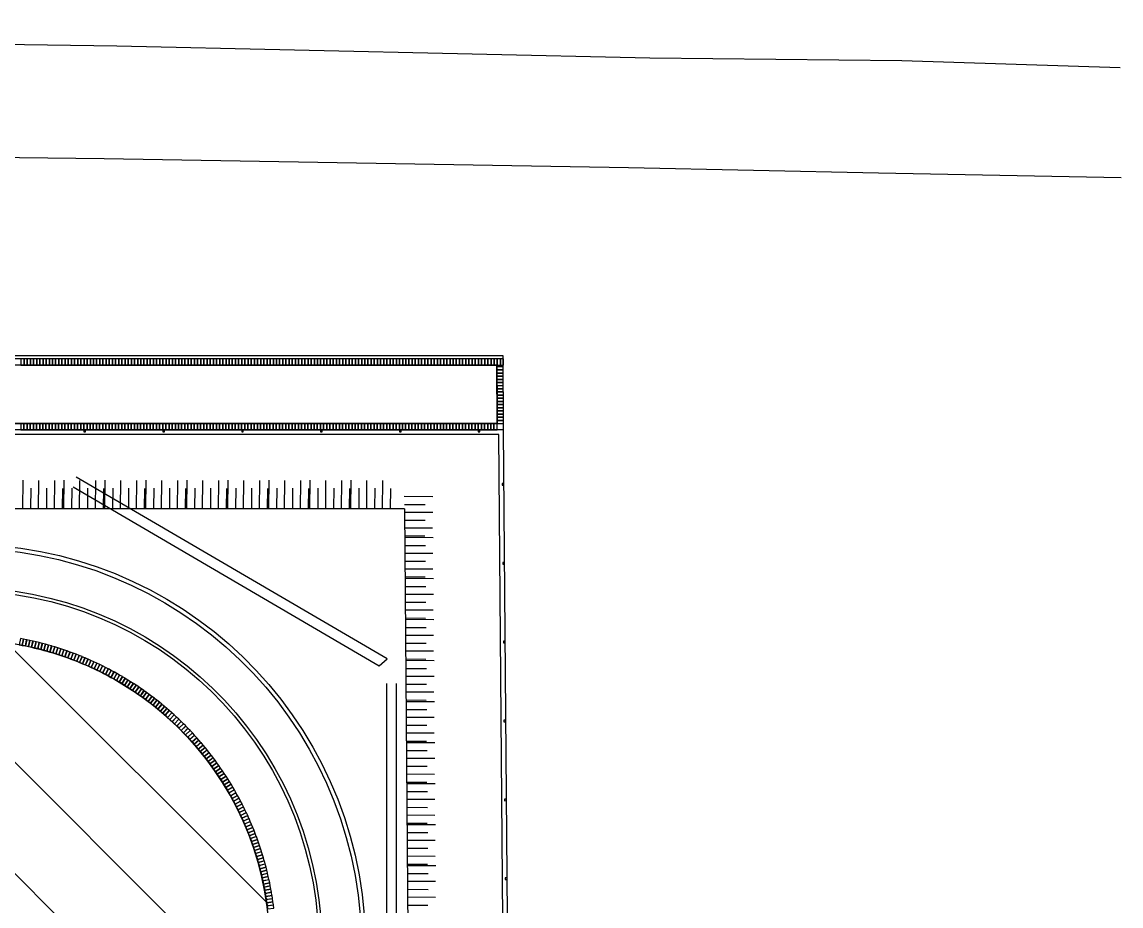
# Model space of a CAD drawing. Header units: inches. Extents: x 542650 to 544515, y 9574150 to 9574595.
# Drawn here: x 544431.55 to 544466.38, y 9574544.27 to 9574572.28 of the extents above; entities that cross this region are included whole.
import ezdxf

# ---------------------------------------------------------------- set-up
doc = ezdxf.new("R2010")
doc.units = ezdxf.units.IN
doc.header["$MEASUREMENT"] = 0
doc.layers.add('I-ARQ', color=8, linetype='Continuous')
doc.layers.add('SANIT', color=3, linetype='Continuous')

# ---------------------------------------------------------------- blocks, each defined once
blk = doc.blocks.new('TALUDE 02')
at = {"layer": 'I-ARQ'}
for p, q in [((-0.243, -0.013), (-0.253, 0.89)), ((0.257, -0.007), (0.247, 0.895)), ((0.757, -0.001), (0.747, 0.901)), ((-0.5, -0.006), (-0.507, 0.645)), ((0, 0), (-0.007, 0.651)), ((0.5, 0.006), (0.493, 0.657))]:
    blk.add_line(p, q, dxfattribs=at)
blk = doc.blocks.new('CERCA')
blk.add_lwpolyline([(-0.025, 0), (0.025, 0), (0.025, -0.06), (-0.025, -0.06)], close=True)
blk = doc.blocks.new('PISO TIJOLINHO')
at = {"layer": 'I-ARQ'}
blk.add_lwpolyline([(-0.05, 0), (-0.05, 0.2), (0.05, 0.2), (0.05, 0)], close=True, dxfattribs=at)
blk = doc.blocks.new('BL PRAÇA')
at = {"layer": 'I-ARQ'}
for p, q in [((464470.316, 9296025.139), (464472.666, 9296025.13)), ((464470.316, 9296025.139), (464470.316, 9295889.644)), ((464472.566, 9296025.13), (464472.566, 9295886.806)), ((464472.666, 9296025.13), (464472.666, 9295886.687)), ((464470.516, 9296024.938), (464472.366, 9296024.931)), ((464470.516, 9296024.938), (464470.516, 9295889.407)), ((464472.366, 9296024.931), (464472.366, 9295886.687)), ((464472.566, 9296024.984), (464472.566, 9295886.687)), ((464467.816, 9296021.999), (464370.56, 9296022.78)), ((464467.816, 9296021.999), (464467.816, 9295890.228))]:
    blk.add_line(p, q, dxfattribs=at)
for points in [[(464479.671, 9295971.163), (464479.475, 9295977.99), (464479.288, 9295991.233), (464479.071, 9295999.052), (464478.911, 9296012.486), (464478.626, 9296029.099), (464478.462, 9296037.022), (464478.313, 9296044.714)], [(464481.793, 9296044.684), (464482.011, 9296037.765), (464482.099, 9296029.777), (464482.479, 9296012.881), (464482.679, 9295998.943), (464482.765, 9295992.046), (464483.152, 9295978.298), (464483.242, 9295970.618)], [(464368.831, 9296025.977), (464470.316, 9296025.139)], [(464418.306, 9295898.619), (464371.786, 9295906.647), (464368.831, 9296025.977), (464470.316, 9296025.139), (464470.316, 9295889.644), (464428.161, 9295896.919)], [(464371.933, 9295906.774), (464368.985, 9296025.826), (464470.166, 9296024.99), (464470.166, 9295889.822)], [(464418.332, 9295898.767), (464371.933, 9295906.774), (464368.985, 9296025.826), (464470.166, 9296024.99), (464470.166, 9295889.822), (464428.186, 9295897.066)]]:
    blk.add_lwpolyline(points, dxfattribs=at)
blk.add_lwpolyline([(464402.925, 9295918, -0.22074), (464380.66, 9295917.946, -0.071297), (464379.065, 9295918.979, -0.143294), (464377.036, 9295922.149, -0.071289), (464376.766, 9295924.031), (464376.766, 9296008.031, -0.405192), (464386.167, 9296017.726), (464454.256, 9296017.727, -0.405471), (464463.666, 9296008.031), (464463.666, 9295908.031, -0.292611), (464459.772, 9295901.946, -0.170288), (464454.651, 9295901.46, -0.170293), (464450.348, 9295904.278, 0.384147), (464439.642, 9295906.268, 0.384145), (464436.554, 9295895.825), (464428.023, 9295897.297), (464427.929, 9295896.755), (464470.516, 9295889.407), (464470.516, 9296024.938), (464472.366, 9296024.931)], format="xyb", dxfattribs=at)
for radius, start, end in [(12.6, 359.5195, 88.4711), (12.73, 359.5195, 88.4711), (11.25, 0, 88.3827), (11.35, 359.6214, 88.3898)]:
    blk.add_arc((464453.966, 9296008.031), radius, start, end, dxfattribs=at)
for name, p, rotation in [('CERCA', (464456.09, 9296025.257), 359.5269783045455), ('CERCA', (464458.59, 9296025.236), 359.5269783045455), ('CERCA', (464461.09, 9296025.215), 359.5269783045455), ('CERCA', (464463.59, 9296025.195), 359.5269783045455), ('CERCA', (464466.089, 9296025.174), 359.5269783045455), ('CERCA', (464468.589, 9296025.153), 359.5269783045455), ('PISO TIJOLINHO', (464470.566, 9296024.938), 359.7739199523131), ('PISO TIJOLINHO', (464470.666, 9296024.938), 359.7739199523131), ('PISO TIJOLINHO', (464470.766, 9296024.937), 359.7739199523131), ('PISO TIJOLINHO', (464470.866, 9296024.937), 359.7739199523131), ('PISO TIJOLINHO', (464470.966, 9296024.937), 359.7739199523131), ('PISO TIJOLINHO', (464471.066, 9296024.936), 359.7739199523131), ('PISO TIJOLINHO', (464471.166, 9296024.936), 359.7739199523131), ('PISO TIJOLINHO', (464471.266, 9296024.935), 359.7739199523131), ('PISO TIJOLINHO', (464471.366, 9296024.935), 359.7739199523131), ('PISO TIJOLINHO', (464471.466, 9296024.935), 359.7739199523131), ('PISO TIJOLINHO', (464471.566, 9296024.934), 359.7739199523131), ('PISO TIJOLINHO', (464471.666, 9296024.934), 359.7739199523131), ('PISO TIJOLINHO', (464471.766, 9296024.933), 359.7739199523131), ('PISO TIJOLINHO', (464471.866, 9296024.933), 359.7739199523131), ('PISO TIJOLINHO', (464471.966, 9296024.933), 359.7739199523131), ('PISO TIJOLINHO', (464472.066, 9296024.932), 359.7739199523131), ('PISO TIJOLINHO', (464472.166, 9296024.932), 359.7739199523131), ('PISO TIJOLINHO', (464472.266, 9296024.931), 359.7739199523131), ('PISO TIJOLINHO', (464472.566, 9296025.094), 90.00011566807184), ('PISO TIJOLINHO', (464472.566, 9296024.994), 90.00011566807184), ('PISO TIJOLINHO', (464470.516, 9296024.888), 90.00011566799358), ('PISO TIJOLINHO', (464470.516, 9296024.788), 90.00011566799358), ('PISO TIJOLINHO', (464470.516, 9296024.688), 90.00011566799358), ('PISO TIJOLINHO', (464472.566, 9296024.894), 90.00011566807184), ('PISO TIJOLINHO', (464472.566, 9296024.794), 90.00011566807184), ('PISO TIJOLINHO', (464472.566, 9296024.694), 90.00011566807184), ('CERCA', (464470.316, 9296024.366), 270.00011566802), ('PISO TIJOLINHO', (464470.516, 9296024.588), 90.00011566799358), ('PISO TIJOLINHO', (464470.516, 9296024.488), 90.00011566799358), ('PISO TIJOLINHO', (464470.516, 9296024.388), 90.00011566799358), ('PISO TIJOLINHO', (464470.516, 9296024.288), 90.00011566799358), ('PISO TIJOLINHO', (464472.566, 9296024.594), 90.00011566807184), ('PISO TIJOLINHO', (464472.566, 9296024.494), 90.00011566807184), ('PISO TIJOLINHO', (464472.566, 9296024.394), 90.00011566807184), ('PISO TIJOLINHO', (464472.566, 9296024.294), 90.00011566807184), ('PISO TIJOLINHO', (464470.516, 9296024.188), 90.00011566799358), ('PISO TIJOLINHO', (464470.516, 9296024.088), 90.00011566799358), ('PISO TIJOLINHO', (464470.516, 9296023.988), 90.00011566799358), ('PISO TIJOLINHO', (464472.566, 9296024.194), 90.00011566807184), ('PISO TIJOLINHO', (464472.566, 9296024.094), 90.00011566807184), ('PISO TIJOLINHO', (464472.566, 9296023.994), 90.00011566807184), ('PISO TIJOLINHO', (464470.516, 9296023.888), 90.00011566799358), ('PISO TIJOLINHO', (464470.516, 9296023.788), 90.00011566799358), ('PISO TIJOLINHO', (464470.516, 9296023.688), 90.00011566799358), ('PISO TIJOLINHO', (464470.516, 9296023.588), 90.00011566799358), ('PISO TIJOLINHO', (464472.566, 9296023.894), 90.00011566807184), ('PISO TIJOLINHO', (464472.566, 9296023.794), 90.00011566807184), ('PISO TIJOLINHO', (464472.566, 9296023.694), 90.00011566807184), ('PISO TIJOLINHO', (464472.566, 9296023.594), 90.00011566807184), ('PISO TIJOLINHO', (464470.516, 9296023.488), 90.00011566799358), ('PISO TIJOLINHO', (464470.516, 9296023.388), 90.00011566799358), ('PISO TIJOLINHO', (464470.516, 9296023.288), 90.00011566799358), ('PISO TIJOLINHO', (464472.566, 9296023.494), 90.00011566807184), ('PISO TIJOLINHO', (464472.566, 9296023.394), 90.00011566807184), ('PISO TIJOLINHO', (464472.566, 9296023.294), 90.00011566807184), ('TALUDE 02', (464455.756, 9296022.096), 359.5398975895657), ('TALUDE 02', (464457.056, 9296022.085), 359.5398975895657), ('TALUDE 02', (464458.355, 9296022.075), 359.5398975895657), ('TALUDE 02', (464459.655, 9296022.065), 359.5398975895657), ('TALUDE 02', (464460.955, 9296022.054), 359.5398975895657), ('TALUDE 02', (464462.255, 9296022.044), 359.5398975895657), ('TALUDE 02', (464463.555, 9296022.033), 359.5398975895657), ('TALUDE 02', (464464.855, 9296022.023), 359.5398975895657), ('TALUDE 02', (464466.155, 9296022.012), 359.5398975895657), ('TALUDE 02', (464467.455, 9296022.002), 359.5398975895657), ('PISO TIJOLINHO', (464470.516, 9296023.188), 90.00011566799358), ('PISO TIJOLINHO', (464470.516, 9296023.088), 90.00011566799358), ('PISO TIJOLINHO', (464470.516, 9296022.988), 90.00011566799358), ('PISO TIJOLINHO', (464470.516, 9296022.888), 90.00011566799358), ('PISO TIJOLINHO', (464472.566, 9296023.194), 90.00011566807184), ('PISO TIJOLINHO', (464472.566, 9296023.094), 90.00011566807184), ('PISO TIJOLINHO', (464472.566, 9296022.994), 90.00011566807184), ('PISO TIJOLINHO', (464472.566, 9296022.894), 90.00011566807184), ('PISO TIJOLINHO', (464470.516, 9296022.788), 90.00011566799358), ('PISO TIJOLINHO', (464470.516, 9296022.688), 90.00011566799358), ('PISO TIJOLINHO', (464470.516, 9296022.588), 90.00011566799358), ('PISO TIJOLINHO', (464472.566, 9296022.794), 90.00011566807184), ('PISO TIJOLINHO', (464472.566, 9296022.694), 90.00011566807184), ('PISO TIJOLINHO', (464472.566, 9296022.594), 90.00011566807184), ('PISO TIJOLINHO', (464470.516, 9296022.488), 90.00011566799358), ('PISO TIJOLINHO', (464470.516, 9296022.388), 90.00011566799358), ('PISO TIJOLINHO', (464470.516, 9296022.288), 90.00011566799358), ('PISO TIJOLINHO', (464470.516, 9296022.188), 90.00011566799358), ('PISO TIJOLINHO', (464472.566, 9296022.494), 90.00011566807184), ('PISO TIJOLINHO', (464472.566, 9296022.394), 90.00011566807184), ('PISO TIJOLINHO', (464472.566, 9296022.294), 90.00011566807184), ('PISO TIJOLINHO', (464472.566, 9296022.194), 90.00011566807184), ('CERCA', (464470.316, 9296021.866), 270.00011566802), ('PISO TIJOLINHO', (464470.516, 9296022.088), 90.00011566799358), ('PISO TIJOLINHO', (464470.516, 9296021.988), 90.00011566799358), ('PISO TIJOLINHO', (464470.516, 9296021.888), 90.00011566799358), ('PISO TIJOLINHO', (464472.566, 9296022.094), 90.00011566807184), ('PISO TIJOLINHO', (464472.566, 9296021.994), 90.00011566807184), ('PISO TIJOLINHO', (464472.566, 9296021.894), 90.00011566807184), ('TALUDE 02', (464467.816, 9296021.06), 270.000115669364), ('PISO TIJOLINHO', (464470.516, 9296021.788), 90.00011566799358), ('PISO TIJOLINHO', (464470.516, 9296021.688), 90.00011566799358), ('PISO TIJOLINHO', (464470.516, 9296021.588), 90.00011566799358), ('PISO TIJOLINHO', (464470.516, 9296021.488), 90.00011566799358), ('PISO TIJOLINHO', (464472.566, 9296021.794), 90.00011566807184), ('PISO TIJOLINHO', (464472.566, 9296021.694), 90.00011566807184), ('PISO TIJOLINHO', (464472.566, 9296021.594), 90.00011566807184), ('PISO TIJOLINHO', (464472.566, 9296021.494), 90.00011566807184), ('PISO TIJOLINHO', (464470.516, 9296021.388), 90.00011566799358), ('PISO TIJOLINHO', (464470.516, 9296021.288), 90.00011566799358), ('PISO TIJOLINHO', (464470.516, 9296021.188), 90.00011566799358), ('PISO TIJOLINHO', (464472.566, 9296021.394), 90.00011566807184), ('PISO TIJOLINHO', (464472.566, 9296021.294), 90.00011566807184), ('PISO TIJOLINHO', (464472.566, 9296021.194), 90.00011566807184), ('PISO TIJOLINHO', (464470.516, 9296021.088), 90.00011566799358), ('PISO TIJOLINHO', (464470.516, 9296020.988), 90.00011566799358), ('PISO TIJOLINHO', (464470.516, 9296020.888), 90.00011566799358), ('PISO TIJOLINHO', (464470.516, 9296020.788), 90.00011566799358), ('PISO TIJOLINHO', (464472.566, 9296021.094), 90.00011566807184), ('PISO TIJOLINHO', (464472.566, 9296020.994), 90.00011566807184), ('PISO TIJOLINHO', (464472.566, 9296020.894), 90.00011566807184), ('PISO TIJOLINHO', (464472.566, 9296020.794), 90.00011566807184), ('PISO TIJOLINHO', (464470.516, 9296020.688), 90.00011566799358), ('PISO TIJOLINHO', (464470.516, 9296020.588), 90.00011566799358), ('PISO TIJOLINHO', (464470.516, 9296020.488), 90.00011566799358), ('PISO TIJOLINHO', (464472.566, 9296020.694), 90.00011566807184), ('PISO TIJOLINHO', (464472.566, 9296020.594), 90.00011566807184), ('PISO TIJOLINHO', (464472.566, 9296020.494), 90.00011566807184), ('TALUDE 02', (464467.816, 9296019.76), 270.000115669364), ('PISO TIJOLINHO', (464470.516, 9296020.388), 90.00011566799358), ('PISO TIJOLINHO', (464470.516, 9296020.288), 90.00011566799358), ('PISO TIJOLINHO', (464470.516, 9296020.188), 90.00011566799358), ('PISO TIJOLINHO', (464470.516, 9296020.088), 90.00011566799358), ('PISO TIJOLINHO', (464472.566, 9296020.394), 90.00011566807184), ('PISO TIJOLINHO', (464472.566, 9296020.294), 90.00011566807184), ('PISO TIJOLINHO', (464472.566, 9296020.194), 90.00011566807184), ('PISO TIJOLINHO', (464472.566, 9296020.094), 90.00011566807184), ('PISO TIJOLINHO', (464470.516, 9296019.988), 90.00011566799358), ('PISO TIJOLINHO', (464470.516, 9296019.888), 90.00011566799358), ('PISO TIJOLINHO', (464470.516, 9296019.788), 90.00011566799358), ('PISO TIJOLINHO', (464472.566, 9296019.994), 90.00011566807184), ('PISO TIJOLINHO', (464472.566, 9296019.894), 90.00011566807184), ('PISO TIJOLINHO', (464472.566, 9296019.794), 90.00011566807184), ('PISO TIJOLINHO', (464470.516, 9296019.688), 90.00011566799358), ('PISO TIJOLINHO', (464470.516, 9296019.588), 90.00011566799358), ('PISO TIJOLINHO', (464470.516, 9296019.488), 90.00011566799358), ('PISO TIJOLINHO', (464470.516, 9296019.388), 90.00011566799358), ('PISO TIJOLINHO', (464472.566, 9296019.694), 90.00011566807184), ('PISO TIJOLINHO', (464472.566, 9296019.594), 90.00011566807184), ('PISO TIJOLINHO', (464472.566, 9296019.494), 90.00011566807184), ('PISO TIJOLINHO', (464472.566, 9296019.394), 90.00011566807184), ('CERCA', (464470.316, 9296019.366), 270.00011566802), ('PISO TIJOLINHO', (464470.516, 9296019.288), 90.00011566799358), ('PISO TIJOLINHO', (464470.516, 9296019.188), 90.00011566799358), ('PISO TIJOLINHO', (464470.516, 9296019.088), 90.00011566799358), ('PISO TIJOLINHO', (464472.566, 9296019.294), 90.00011566807184), ('PISO TIJOLINHO', (464472.566, 9296019.194), 90.00011566807184), ('PISO TIJOLINHO', (464472.566, 9296019.094), 90.00011566807184), ('TALUDE 02', (464467.816, 9296018.46), 270.000115669364), ('PISO TIJOLINHO', (464470.516, 9296018.988), 90.00011566799358), ('PISO TIJOLINHO', (464470.516, 9296018.888), 90.00011566799358), ('PISO TIJOLINHO', (464470.516, 9296018.788), 90.00011566799358), ('PISO TIJOLINHO', (464470.516, 9296018.688), 90.00011566799358), ('PISO TIJOLINHO', (464472.566, 9296018.994), 90.00011566807184), ('PISO TIJOLINHO', (464472.566, 9296018.894), 90.00011566807184), ('PISO TIJOLINHO', (464472.566, 9296018.794), 90.00011566807184), ('PISO TIJOLINHO', (464472.566, 9296018.694), 90.00011566807184), ('PISO TIJOLINHO', (464470.516, 9296018.588), 90.00011566799358), ('PISO TIJOLINHO', (464470.516, 9296018.488), 90.00011566799358), ('PISO TIJOLINHO', (464470.516, 9296018.388), 90.00011566799358), ('PISO TIJOLINHO', (464472.566, 9296018.594), 90.00011566807184), ('PISO TIJOLINHO', (464472.566, 9296018.494), 90.00011566807184), ('PISO TIJOLINHO', (464472.566, 9296018.394), 90.00011566807184), ('PISO TIJOLINHO', (464470.516, 9296018.288), 90.00011566799358), ('PISO TIJOLINHO', (464470.516, 9296018.188), 90.00011566799358), ('PISO TIJOLINHO', (464470.516, 9296018.088), 90.00011566799358), ('PISO TIJOLINHO', (464470.516, 9296017.988), 90.00011566799358), ('PISO TIJOLINHO', (464472.566, 9296018.294), 90.00011566807184), ('PISO TIJOLINHO', (464472.566, 9296018.194), 90.00011566807184), ('PISO TIJOLINHO', (464472.566, 9296018.094), 90.00011566807184), ('PISO TIJOLINHO', (464472.566, 9296017.994), 90.00011566807184), ('PISO TIJOLINHO', (464455.182, 9296017.654), 352.8005711917908), ('PISO TIJOLINHO', (464455.281, 9296017.641), 352.20989305258), ('PISO TIJOLINHO', (464455.38, 9296017.627), 351.6192149133692), ('PISO TIJOLINHO', (464455.479, 9296017.612), 351.0285367741584), ('PISO TIJOLINHO', (464455.577, 9296017.596), 350.4378586349476), ('PISO TIJOLINHO', (464455.676, 9296017.579), 349.8471804957368), ('PISO TIJOLINHO', (464455.774, 9296017.561), 349.256502356526), ('PISO TIJOLINHO', (464455.872, 9296017.542), 348.6658242173152), ('PISO TIJOLINHO', (464455.97, 9296017.522), 348.0751460781044), ('PISO TIJOLINHO', (464456.068, 9296017.5), 347.4844679388937), ('PISO TIJOLINHO', (464456.166, 9296017.478), 346.8937897996828), ('PISO TIJOLINHO', (464470.516, 9296017.888), 90.00011566799358), ('PISO TIJOLINHO', (464470.516, 9296017.788), 90.00011566799358), ('PISO TIJOLINHO', (464470.516, 9296017.688), 90.00011566799358), ('PISO TIJOLINHO', (464472.566, 9296017.894), 90.00011566807184), ('PISO TIJOLINHO', (464472.566, 9296017.794), 90.00011566807184), ('PISO TIJOLINHO', (464472.566, 9296017.694), 90.00011566807184), ('PISO TIJOLINHO', (464456.263, 9296017.455), 346.303111660472), ('PISO TIJOLINHO', (464456.36, 9296017.431), 345.7124335212612), ('PISO TIJOLINHO', (464456.457, 9296017.406), 345.1217553820505), ('PISO TIJOLINHO', (464456.553, 9296017.38), 344.5310772428397), ('PISO TIJOLINHO', (464456.649, 9296017.352), 343.9403991036289), ('PISO TIJOLINHO', (464456.745, 9296017.324), 343.3497209644181), ('PISO TIJOLINHO', (464456.841, 9296017.295), 342.7590428252074), ('PISO TIJOLINHO', (464456.936, 9296017.265), 342.1683646859966), ('PISO TIJOLINHO', (464457.031, 9296017.234), 341.5776865467857), ('PISO TIJOLINHO', (464457.126, 9296017.202), 340.987008407575), ('PISO TIJOLINHO', (464457.22, 9296017.169), 340.3963302683642), ('PISO TIJOLINHO', (464457.314, 9296017.135), 339.8056521291534), ('TALUDE 02', (464467.816, 9296017.16), 270.000115669364), ('PISO TIJOLINHO', (464470.516, 9296017.588), 90.00011566799358), ('PISO TIJOLINHO', (464470.516, 9296017.488), 90.00011566799358), ('PISO TIJOLINHO', (464470.516, 9296017.388), 90.00011566799358), ('PISO TIJOLINHO', (464470.516, 9296017.288), 90.00011566799358), ('PISO TIJOLINHO', (464472.566, 9296017.594), 90.00011566807184), ('PISO TIJOLINHO', (464472.566, 9296017.494), 90.00011566807184), ('PISO TIJOLINHO', (464472.566, 9296017.394), 90.00011566807184), ('PISO TIJOLINHO', (464472.566, 9296017.294), 90.00011566807184), ('PISO TIJOLINHO', (464457.408, 9296017.1), 339.2149739899427), ('PISO TIJOLINHO', (464457.501, 9296017.064), 338.6242958507319), ('PISO TIJOLINHO', (464457.594, 9296017.027), 338.033617711521), ('PISO TIJOLINHO', (464457.687, 9296016.989), 337.4429395723102), ('PISO TIJOLINHO', (464457.779, 9296016.95), 336.8522614330995), ('PISO TIJOLINHO', (464457.871, 9296016.91), 336.2615832938886), ('PISO TIJOLINHO', (464457.962, 9296016.869), 335.6709051546779), ('PISO TIJOLINHO', (464458.053, 9296016.828), 335.0802270154671), ('PISO TIJOLINHO', (464458.144, 9296016.785), 334.4895488762563), ('PISO TIJOLINHO', (464470.516, 9296017.188), 90.00011566799358), ('PISO TIJOLINHO', (464470.516, 9296017.088), 90.00011566799358), ('PISO TIJOLINHO', (464470.516, 9296016.988), 90.00011566799358), ('PISO TIJOLINHO', (464472.566, 9296017.194), 90.00011566807184), ('PISO TIJOLINHO', (464472.566, 9296017.094), 90.00011566807184), ('PISO TIJOLINHO', (464472.566, 9296016.994), 90.00011566807184), ('PISO TIJOLINHO', (464458.234, 9296016.742), 333.8988707370455), ('PISO TIJOLINHO', (464458.323, 9296016.697), 333.3081925978348), ('PISO TIJOLINHO', (464458.412, 9296016.652), 332.717514458624), ('PISO TIJOLINHO', (464458.501, 9296016.606), 332.1268363194132), ('PISO TIJOLINHO', (464458.589, 9296016.558), 331.5361581802024), ('PISO TIJOLINHO', (464458.677, 9296016.51), 330.9454800409916), ('PISO TIJOLINHO', (464458.764, 9296016.461), 330.3548019017808), ('CERCA', (464470.316, 9296016.866), 270.00011566802), ('PISO TIJOLINHO', (464470.516, 9296016.888), 90.00011566799358), ('PISO TIJOLINHO', (464470.516, 9296016.788), 90.00011566799358), ('PISO TIJOLINHO', (464470.516, 9296016.688), 90.00011566799358), ('PISO TIJOLINHO', (464470.516, 9296016.588), 90.00011566799358), ('PISO TIJOLINHO', (464472.566, 9296016.894), 90.00011566807184), ('PISO TIJOLINHO', (464472.566, 9296016.794), 90.00011566807184), ('PISO TIJOLINHO', (464472.566, 9296016.694), 90.00011566807184), ('PISO TIJOLINHO', (464472.566, 9296016.594), 90.00011566807184), ('PISO TIJOLINHO', (464458.851, 9296016.411), 329.76412376257), ('PISO TIJOLINHO', (464458.937, 9296016.361), 329.1734456233593), ('PISO TIJOLINHO', (464459.022, 9296016.309), 328.5827674841485), ('PISO TIJOLINHO', (464459.107, 9296016.256), 327.9920893449377), ('PISO TIJOLINHO', (464459.192, 9296016.203), 327.4014112057269), ('PISO TIJOLINHO', (464459.276, 9296016.149), 326.810733066516), ('PISO TIJOLINHO', (464459.359, 9296016.093), 326.2200549273052), ('TALUDE 02', (464467.816, 9296015.86), 270.000115669364), ('PISO TIJOLINHO', (464470.516, 9296016.488), 90.00011566799358), ('PISO TIJOLINHO', (464470.516, 9296016.388), 90.00011566799358), ('PISO TIJOLINHO', (464470.516, 9296016.288), 90.00011566799358), ('PISO TIJOLINHO', (464472.566, 9296016.494), 90.00011566807184), ('PISO TIJOLINHO', (464472.566, 9296016.394), 90.00011566807184), ('PISO TIJOLINHO', (464472.566, 9296016.294), 90.00011566807184), ('PISO TIJOLINHO', (464459.442, 9296016.037), 325.6293767880945), ('PISO TIJOLINHO', (464459.524, 9296015.98), 325.0386986488837), ('PISO TIJOLINHO', (464459.606, 9296015.923), 324.4480205096729), ('PISO TIJOLINHO', (464459.687, 9296015.864), 323.8573423704622), ('PISO TIJOLINHO', (464459.767, 9296015.805), 323.2666642312514), ('PISO TIJOLINHO', (464470.516, 9296016.188), 90.00011566799358), ('PISO TIJOLINHO', (464470.516, 9296016.088), 90.00011566799358), ('PISO TIJOLINHO', (464470.516, 9296015.988), 90.00011566799358), ('PISO TIJOLINHO', (464472.566, 9296016.194), 90.00011566807184), ('PISO TIJOLINHO', (464472.566, 9296016.094), 90.00011566807184), ('PISO TIJOLINHO', (464472.566, 9296015.994), 90.00011566807184), ('PISO TIJOLINHO', (464472.566, 9296015.894), 90.00011566807184), ('PISO TIJOLINHO', (464459.847, 9296015.745), 322.6759860920405), ('PISO TIJOLINHO', (464459.927, 9296015.683), 322.0853079528298), ('PISO TIJOLINHO', (464460.005, 9296015.622), 321.494629813619), ('PISO TIJOLINHO', (464460.083, 9296015.559), 320.9039516744082), ('PISO TIJOLINHO', (464460.16, 9296015.496), 320.3132735351974), ('PISO TIJOLINHO', (464460.237, 9296015.431), 319.7225953959867), ('PISO TIJOLINHO', (464470.516, 9296015.888), 90.00011566799358), ('PISO TIJOLINHO', (464470.516, 9296015.788), 90.00011566799358), ('PISO TIJOLINHO', (464470.516, 9296015.688), 90.00011566799358), ('PISO TIJOLINHO', (464470.516, 9296015.588), 90.00011566799358), ('PISO TIJOLINHO', (464472.566, 9296015.794), 90.00011566807184), ('PISO TIJOLINHO', (464472.566, 9296015.694), 90.00011566807184), ('PISO TIJOLINHO', (464472.566, 9296015.594), 90.00011566807184), ('PISO TIJOLINHO', (464460.313, 9296015.366), 319.1319172567759), ('PISO TIJOLINHO', (464460.388, 9296015.3), 318.5412391175651), ('PISO TIJOLINHO', (464460.463, 9296015.234), 317.9505609783543), ('PISO TIJOLINHO', (464460.537, 9296015.166), 317.3598828391435), ('PISO TIJOLINHO', (464460.61, 9296015.098), 316.7692046999327), ('PISO TIJOLINHO', (464470.516, 9296015.488), 90.00011566799358), ('PISO TIJOLINHO', (464470.516, 9296015.388), 90.00011566799358), ('PISO TIJOLINHO', (464470.516, 9296015.288), 90.00011566799358), ('PISO TIJOLINHO', (464472.566, 9296015.494), 90.00011566807184), ('PISO TIJOLINHO', (464472.566, 9296015.394), 90.00011566807184), ('PISO TIJOLINHO', (464472.566, 9296015.294), 90.00011566807184), ('PISO TIJOLINHO', (464472.566, 9296015.194), 90.00011566807184), ('PISO TIJOLINHO', (464460.682, 9296015.029), 316.1785265607219), ('PISO TIJOLINHO', (464460.754, 9296014.96), 315.5878484215111), ('PISO TIJOLINHO', (464460.825, 9296014.889), 314.9971702823003), ('PISO TIJOLINHO', (464460.896, 9296014.818), 314.4064921430895), ('PISO TIJOLINHO', (464460.965, 9296014.747), 313.8158140038787), ('TALUDE 02', (464467.816, 9296014.56), 270.000115669364), ('PISO TIJOLINHO', (464470.516, 9296015.188), 90.00011566799358), ('PISO TIJOLINHO', (464470.516, 9296015.088), 90.00011566799358), ('PISO TIJOLINHO', (464470.516, 9296014.988), 90.00011566799358), ('PISO TIJOLINHO', (464470.516, 9296014.888), 90.00011566799358), ('PISO TIJOLINHO', (464472.566, 9296015.094), 90.00011566807184), ('PISO TIJOLINHO', (464472.566, 9296014.994), 90.00011566807184), ('PISO TIJOLINHO', (464472.566, 9296014.894), 90.00011566807184), ('PISO TIJOLINHO', (464461.034, 9296014.674), 313.2251358646679), ('PISO TIJOLINHO', (464461.102, 9296014.601), 312.6344577254572), ('PISO TIJOLINHO', (464461.17, 9296014.527), 312.0437795862463), ('PISO TIJOLINHO', (464461.236, 9296014.452), 311.4531014470356), ('PISO TIJOLINHO', (464461.302, 9296014.377), 310.8624233078248), ('PISO TIJOLINHO', (464470.516, 9296014.788), 90.00011566799358), ('PISO TIJOLINHO', (464470.516, 9296014.688), 90.00011566799358), ('PISO TIJOLINHO', (464470.516, 9296014.588), 90.00011566799358), ('PISO TIJOLINHO', (464472.566, 9296014.794), 90.00011566807184), ('PISO TIJOLINHO', (464472.566, 9296014.694), 90.00011566807184), ('PISO TIJOLINHO', (464472.566, 9296014.594), 90.00011566807184), ('PISO TIJOLINHO', (464461.367, 9296014.301), 310.271745168614), ('PISO TIJOLINHO', (464461.431, 9296014.224), 309.6810670294032), ('PISO TIJOLINHO', (464461.495, 9296014.147), 309.0903888901925), ('PISO TIJOLINHO', (464461.557, 9296014.069), 308.4997107509816), ('CERCA', (464470.316, 9296014.366), 270.00011566802), ('PISO TIJOLINHO', (464470.516, 9296014.488), 90.00011566799358), ('PISO TIJOLINHO', (464470.516, 9296014.388), 90.00011566799358), ('PISO TIJOLINHO', (464470.516, 9296014.288), 90.00011566799358), ('PISO TIJOLINHO', (464470.516, 9296014.188), 90.00011566799358), ('PISO TIJOLINHO', (464472.566, 9296014.494), 90.00011566807184), ('PISO TIJOLINHO', (464472.566, 9296014.394), 90.00011566807184), ('PISO TIJOLINHO', (464472.566, 9296014.294), 90.00011566807184), ('PISO TIJOLINHO', (464472.566, 9296014.194), 90.00011566807184), ('PISO TIJOLINHO', (464461.619, 9296013.991), 307.9090326117708), ('PISO TIJOLINHO', (464461.68, 9296013.911), 307.3183544725601), ('PISO TIJOLINHO', (464461.74, 9296013.832), 306.7276763333493), ('PISO TIJOLINHO', (464461.8, 9296013.751), 306.1369981941385), ('PISO TIJOLINHO', (464470.516, 9296014.088), 90.00011566799358), ('PISO TIJOLINHO', (464470.516, 9296013.988), 90.00011566799358), ('PISO TIJOLINHO', (464470.516, 9296013.888), 90.00011566799358), ('PISO TIJOLINHO', (464472.566, 9296014.094), 90.00011566807184), ('PISO TIJOLINHO', (464472.566, 9296013.994), 90.00011566807184), ('PISO TIJOLINHO', (464472.566, 9296013.894), 90.00011566807184), ('PISO TIJOLINHO', (464461.858, 9296013.67), 305.5463200549278), ('PISO TIJOLINHO', (464461.916, 9296013.588), 304.955641915717), ('PISO TIJOLINHO', (464461.973, 9296013.506), 304.3649637765061), ('PISO TIJOLINHO', (464462.029, 9296013.423), 303.7742856372954), ('TALUDE 02', (464467.816, 9296013.26), 270.000115669364), ('PISO TIJOLINHO', (464470.516, 9296013.788), 90.00011566799358), ('PISO TIJOLINHO', (464470.516, 9296013.688), 90.00011566799358), ('PISO TIJOLINHO', (464470.516, 9296013.588), 90.00011566799358), ('PISO TIJOLINHO', (464470.516, 9296013.488), 90.00011566799358), ('PISO TIJOLINHO', (464472.566, 9296013.794), 90.00011566807184), ('PISO TIJOLINHO', (464472.566, 9296013.694), 90.00011566807184), ('PISO TIJOLINHO', (464472.566, 9296013.594), 90.00011566807184), ('PISO TIJOLINHO', (464472.566, 9296013.494), 90.00011566807184), ('PISO TIJOLINHO', (464462.084, 9296013.34), 303.1836074980845), ('PISO TIJOLINHO', (464462.138, 9296013.256), 302.5929293588737), ('PISO TIJOLINHO', (464462.192, 9296013.171), 302.0022512196629), ('PISO TIJOLINHO', (464462.244, 9296013.086), 301.4115730804522), ('PISO TIJOLINHO', (464470.516, 9296013.388), 90.00011566799358), ('PISO TIJOLINHO', (464470.516, 9296013.288), 90.00011566799358), ('PISO TIJOLINHO', (464470.516, 9296013.188), 90.00011566799358), ('PISO TIJOLINHO', (464472.566, 9296013.394), 90.00011566807184), ('PISO TIJOLINHO', (464472.566, 9296013.294), 90.00011566807184), ('PISO TIJOLINHO', (464472.566, 9296013.194), 90.00011566807184), ('PISO TIJOLINHO', (464462.296, 9296013.001), 300.8208949412414), ('PISO TIJOLINHO', (464462.347, 9296012.915), 300.2302168020306), ('PISO TIJOLINHO', (464462.397, 9296012.828), 299.6395386628198), ('PISO TIJOLINHO', (464462.446, 9296012.741), 299.0488605236091), ('PISO TIJOLINHO', (464470.516, 9296013.088), 90.00011566799358), ('PISO TIJOLINHO', (464470.516, 9296012.988), 90.00011566799358), ('PISO TIJOLINHO', (464470.516, 9296012.888), 90.00011566799358), ('PISO TIJOLINHO', (464470.516, 9296012.788), 90.00011566799358), ('PISO TIJOLINHO', (464472.566, 9296013.094), 90.00011566807184), ('PISO TIJOLINHO', (464472.566, 9296012.994), 90.00011566807184), ('PISO TIJOLINHO', (464472.566, 9296012.894), 90.00011566807184), ('PISO TIJOLINHO', (464472.566, 9296012.794), 90.00011566807184), ('PISO TIJOLINHO', (464462.494, 9296012.653), 298.4581823843983), ('PISO TIJOLINHO', (464462.541, 9296012.565), 297.8675042451875), ('PISO TIJOLINHO', (464462.587, 9296012.476), 297.2768261059767), ('PISO TIJOLINHO', (464462.633, 9296012.387), 296.6861479667659), ('TALUDE 02', (464467.816, 9296011.96), 270.000115669364), ('PISO TIJOLINHO', (464470.516, 9296012.688), 90.00011566799358), ('PISO TIJOLINHO', (464470.516, 9296012.588), 90.00011566799358), ('PISO TIJOLINHO', (464470.516, 9296012.488), 90.00011566799358), ('PISO TIJOLINHO', (464472.566, 9296012.694), 90.00011566807184), ('PISO TIJOLINHO', (464472.566, 9296012.594), 90.00011566807184), ('PISO TIJOLINHO', (464472.566, 9296012.494), 90.00011566807184), ('PISO TIJOLINHO', (464462.677, 9296012.298), 296.0954698275551), ('PISO TIJOLINHO', (464462.721, 9296012.208), 295.5047916883444), ('PISO TIJOLINHO', (464462.763, 9296012.117), 294.9141135491336), ('PISO TIJOLINHO', (464462.805, 9296012.026), 294.3234354099228), ('PISO TIJOLINHO', (464470.516, 9296012.388), 90.00011566799358), ('PISO TIJOLINHO', (464470.516, 9296012.288), 90.00011566799358), ('PISO TIJOLINHO', (464470.516, 9296012.188), 90.00011566799358), ('PISO TIJOLINHO', (464470.516, 9296012.088), 90.00011566799358), ('PISO TIJOLINHO', (464472.566, 9296012.394), 90.00011566807184), ('PISO TIJOLINHO', (464472.566, 9296012.294), 90.00011566807184), ('PISO TIJOLINHO', (464472.566, 9296012.194), 90.00011566807184), ('PISO TIJOLINHO', (464472.566, 9296012.094), 90.00011566807184), ('PISO TIJOLINHO', (464462.846, 9296011.935), 293.732757270712), ('PISO TIJOLINHO', (464462.885, 9296011.843), 293.1420791315011), ('PISO TIJOLINHO', (464462.924, 9296011.751), 292.5514009922904), ('PISO TIJOLINHO', (464462.962, 9296011.658), 291.9607228530795), ('CERCA', (464470.316, 9296011.866), 270.00011566802), ('PISO TIJOLINHO', (464470.516, 9296011.988), 90.00011566799358), ('PISO TIJOLINHO', (464470.516, 9296011.888), 90.00011566799358), ('PISO TIJOLINHO', (464470.516, 9296011.788), 90.00011566799358), ('PISO TIJOLINHO', (464472.566, 9296011.994), 90.00011566807184), ('PISO TIJOLINHO', (464472.566, 9296011.894), 90.00011566807184), ('PISO TIJOLINHO', (464472.566, 9296011.794), 90.00011566807184), ('PISO TIJOLINHO', (464462.999, 9296011.565), 291.3700447138688), ('PISO TIJOLINHO', (464463.035, 9296011.472), 290.779366574658), ('PISO TIJOLINHO', (464463.07, 9296011.378), 290.1886884354472), ('PISO TIJOLINHO', (464470.516, 9296011.688), 90.00011566799358), ('PISO TIJOLINHO', (464470.516, 9296011.588), 90.00011566799358), ('PISO TIJOLINHO', (464470.516, 9296011.488), 90.00011566799358), ('PISO TIJOLINHO', (464470.516, 9296011.388), 90.00011566799358), ('PISO TIJOLINHO', (464472.566, 9296011.694), 90.00011566807184), ('PISO TIJOLINHO', (464472.566, 9296011.594), 90.00011566807184), ('PISO TIJOLINHO', (464472.566, 9296011.494), 90.00011566807184), ('PISO TIJOLINHO', (464472.566, 9296011.394), 90.00011566807184), ('PISO TIJOLINHO', (464463.104, 9296011.284), 289.5980102962365), ('PISO TIJOLINHO', (464463.137, 9296011.19), 289.0073321570256), ('PISO TIJOLINHO', (464463.169, 9296011.095), 288.4166540178148), ('PISO TIJOLINHO', (464463.2, 9296011), 287.8259758786041), ('TALUDE 02', (464467.816, 9296010.66), 270.000115669364), ('PISO TIJOLINHO', (464470.516, 9296011.288), 90.00011566799358), ('PISO TIJOLINHO', (464470.516, 9296011.188), 90.00011566799358), ('PISO TIJOLINHO', (464470.516, 9296011.088), 90.00011566799358), ('PISO TIJOLINHO', (464472.566, 9296011.294), 90.00011566807184), ('PISO TIJOLINHO', (464472.566, 9296011.194), 90.00011566807184), ('PISO TIJOLINHO', (464472.566, 9296011.094), 90.00011566807184), ('PISO TIJOLINHO', (464463.23, 9296010.905), 287.2352977393933), ('PISO TIJOLINHO', (464463.26, 9296010.809), 286.6446196001825), ('PISO TIJOLINHO', (464463.288, 9296010.713), 286.0539414609717), ('PISO TIJOLINHO', (464463.315, 9296010.617), 285.463263321761), ('PISO TIJOLINHO', (464470.516, 9296010.988), 90.00011566799358), ('PISO TIJOLINHO', (464470.516, 9296010.888), 90.00011566799358), ('PISO TIJOLINHO', (464470.516, 9296010.788), 90.00011566799358), ('PISO TIJOLINHO', (464470.516, 9296010.688), 90.00011566799358), ('PISO TIJOLINHO', (464472.566, 9296010.994), 90.00011566807184), ('PISO TIJOLINHO', (464472.566, 9296010.894), 90.00011566807184), ('PISO TIJOLINHO', (464472.566, 9296010.794), 90.00011566807184), ('PISO TIJOLINHO', (464472.566, 9296010.694), 90.00011566807184), ('PISO TIJOLINHO', (464463.341, 9296010.521), 284.8725851825502), ('PISO TIJOLINHO', (464463.366, 9296010.424), 284.2819070433393), ('PISO TIJOLINHO', (464463.39, 9296010.327), 283.6912289041286), ('PISO TIJOLINHO', (464470.516, 9296010.588), 90.00011566799358), ('PISO TIJOLINHO', (464470.516, 9296010.488), 90.00011566799358), ('PISO TIJOLINHO', (464470.516, 9296010.388), 90.00011566799358), ('PISO TIJOLINHO', (464472.566, 9296010.594), 90.00011566807184), ('PISO TIJOLINHO', (464472.566, 9296010.494), 90.00011566807184), ('PISO TIJOLINHO', (464472.566, 9296010.394), 90.00011566807184), ('PISO TIJOLINHO', (464463.414, 9296010.23), 283.1005507649178), ('PISO TIJOLINHO', (464463.436, 9296010.132), 282.509872625707), ('PISO TIJOLINHO', (464463.457, 9296010.034), 281.9191944864962), ('PISO TIJOLINHO', (464463.477, 9296009.936), 281.3285163472855), ('PISO TIJOLINHO', (464470.516, 9296010.288), 90.00011566799358), ('PISO TIJOLINHO', (464470.516, 9296010.188), 90.00011566799358), ('PISO TIJOLINHO', (464470.516, 9296010.088), 90.00011566799358), ('PISO TIJOLINHO', (464470.516, 9296009.988), 90.00011566799358), ('PISO TIJOLINHO', (464472.566, 9296010.294), 90.00011566807184), ('PISO TIJOLINHO', (464472.566, 9296010.194), 90.00011566807184), ('PISO TIJOLINHO', (464472.566, 9296010.094), 90.00011566807184), ('PISO TIJOLINHO', (464472.566, 9296009.994), 90.00011566807184), ('PISO TIJOLINHO', (464463.496, 9296009.838), 280.7378382080745), ('PISO TIJOLINHO', (464470.516, 9296009.888), 90.00011566799358), ('PISO TIJOLINHO', (464472.566, 9296009.894), 90.00011566807184)]:
    blk.add_blockref(name, p, dxfattribs=dict(at, rotation=rotation))

msp = doc.modelspace()

# ---------------------------------------------------------------- hatches: boundary and pattern name
h = msp.add_hatch()
h.set_pattern_fill('ANSI31', color=256, scale=20, angle=270, style=0)
h.set_pattern_definition([(315, (1179.8033, 467.0157), (1.76776695297, 1.76776695297), [])])
edge = h.paths.add_edge_path()
edge.add_line((544429.766, 9574465.807), (544398.407, 9574465.807))
edge.add_line((544398.407, 9574465.807), (544398.407, 9574515.297))
edge.add_line((544398.407, 9574515.297), (544398.606, 9574522.297))
edge.add_line((544398.606, 9574522.297), (544410.645, 9574522.297))
edge.add_line((544410.645, 9574522.297), (544410.645, 9574538.297))
edge.add_line((544410.645, 9574538.297), (544399.445, 9574538.297))
edge.add_line((544399.445, 9574538.297), (544399.419, 9574552.707))
edge.add_line((544399.419, 9574552.707), (544429.772, 9574552.707))
edge.add_arc((544429.701, 9574543.007), 9.7, 1.5892, 89.896)
edge.add_line((544439.397, 9574543.354), (544439.397, 9574475.176))
edge.add_arc((544429.701, 9574475.509), 9.702, 269.8317, 358.0319)

# ---------------------------------------------------------------- linework, layer by layer
at = {"layer": 'I-ARQ', "elevation": -446}
msp.add_lwpolyline([(544433.17, 9574557.553), (544442.873, 9574551.874), (544443.12, 9574552.101), (544433.263, 9574557.859)], dxfattribs=at)

# ---------------------------------------------------------------- next in the draw order: block references
at = {"layer": 'I-ARQ', "xscale": -1, "rotation": 270}
msp.add_blockref('BL PRAÇA', (-8751578.329, 9110089.041), dxfattribs=at)

# ---------------------------------------------------------------- next in the draw order: linework, layer by layer
at = {"layer": 'I-ARQ', "elevation": -446}
for points in [[(544443.107, 9574551.314), (544443.107, 9574532.101)], [(544443.418, 9574532.101), (544443.418, 9574551.314)]]:
    msp.add_lwpolyline(points, dxfattribs=at)
at = {"layer": 'SANIT'}
msp.add_arc((544429.701, 9574543.007), 9.7, 1.5892, 89.896, dxfattribs=at)

doc.saveas('drawing.dxf')
